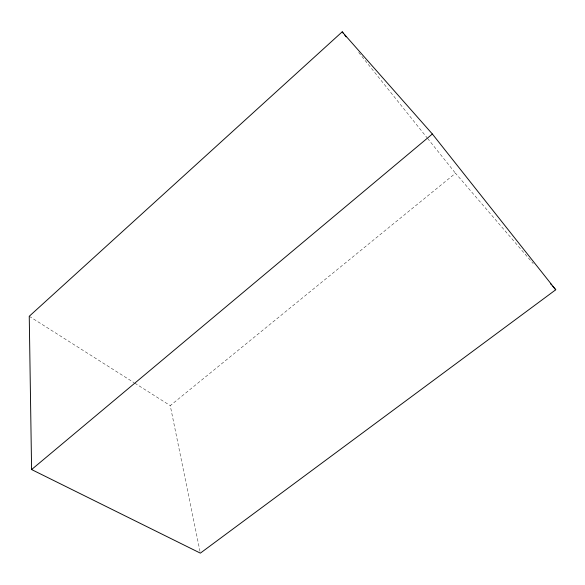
<?xml version="1.0" encoding="UTF-8"?>
<svg xmlns="http://www.w3.org/2000/svg" width="585" height="585" viewBox="0 0 585 585"><rect width="100%" height="100%" fill="white"/><g stroke="black" fill="none" stroke-linecap="round" stroke-linejoin="round"><path stroke-width="0.44" stroke-dasharray="2.92 2.19" d="M199.997 551.348L170.25 405.617L455.503 173.233L533.213 263.564M29.25 316.273L134.038 382.67M134.806 383.16L170.25 405.617M358.7 52.467L427.035 137.716M427.606 138.426L455.503 173.233"/><path stroke-width="0.88" d="M342.188 31.861L29.25 316.273L31.597 469.55L200.362 553.139L555.75 289.765L432.373 134.009L342.188 31.861L343.329 33.279M31.597 469.55L432.373 134.009M550.412 283.557L551.596 284.939M552.781 286.314L555.75 289.765M344.47 34.705L346.174 36.833"/></g></svg>
